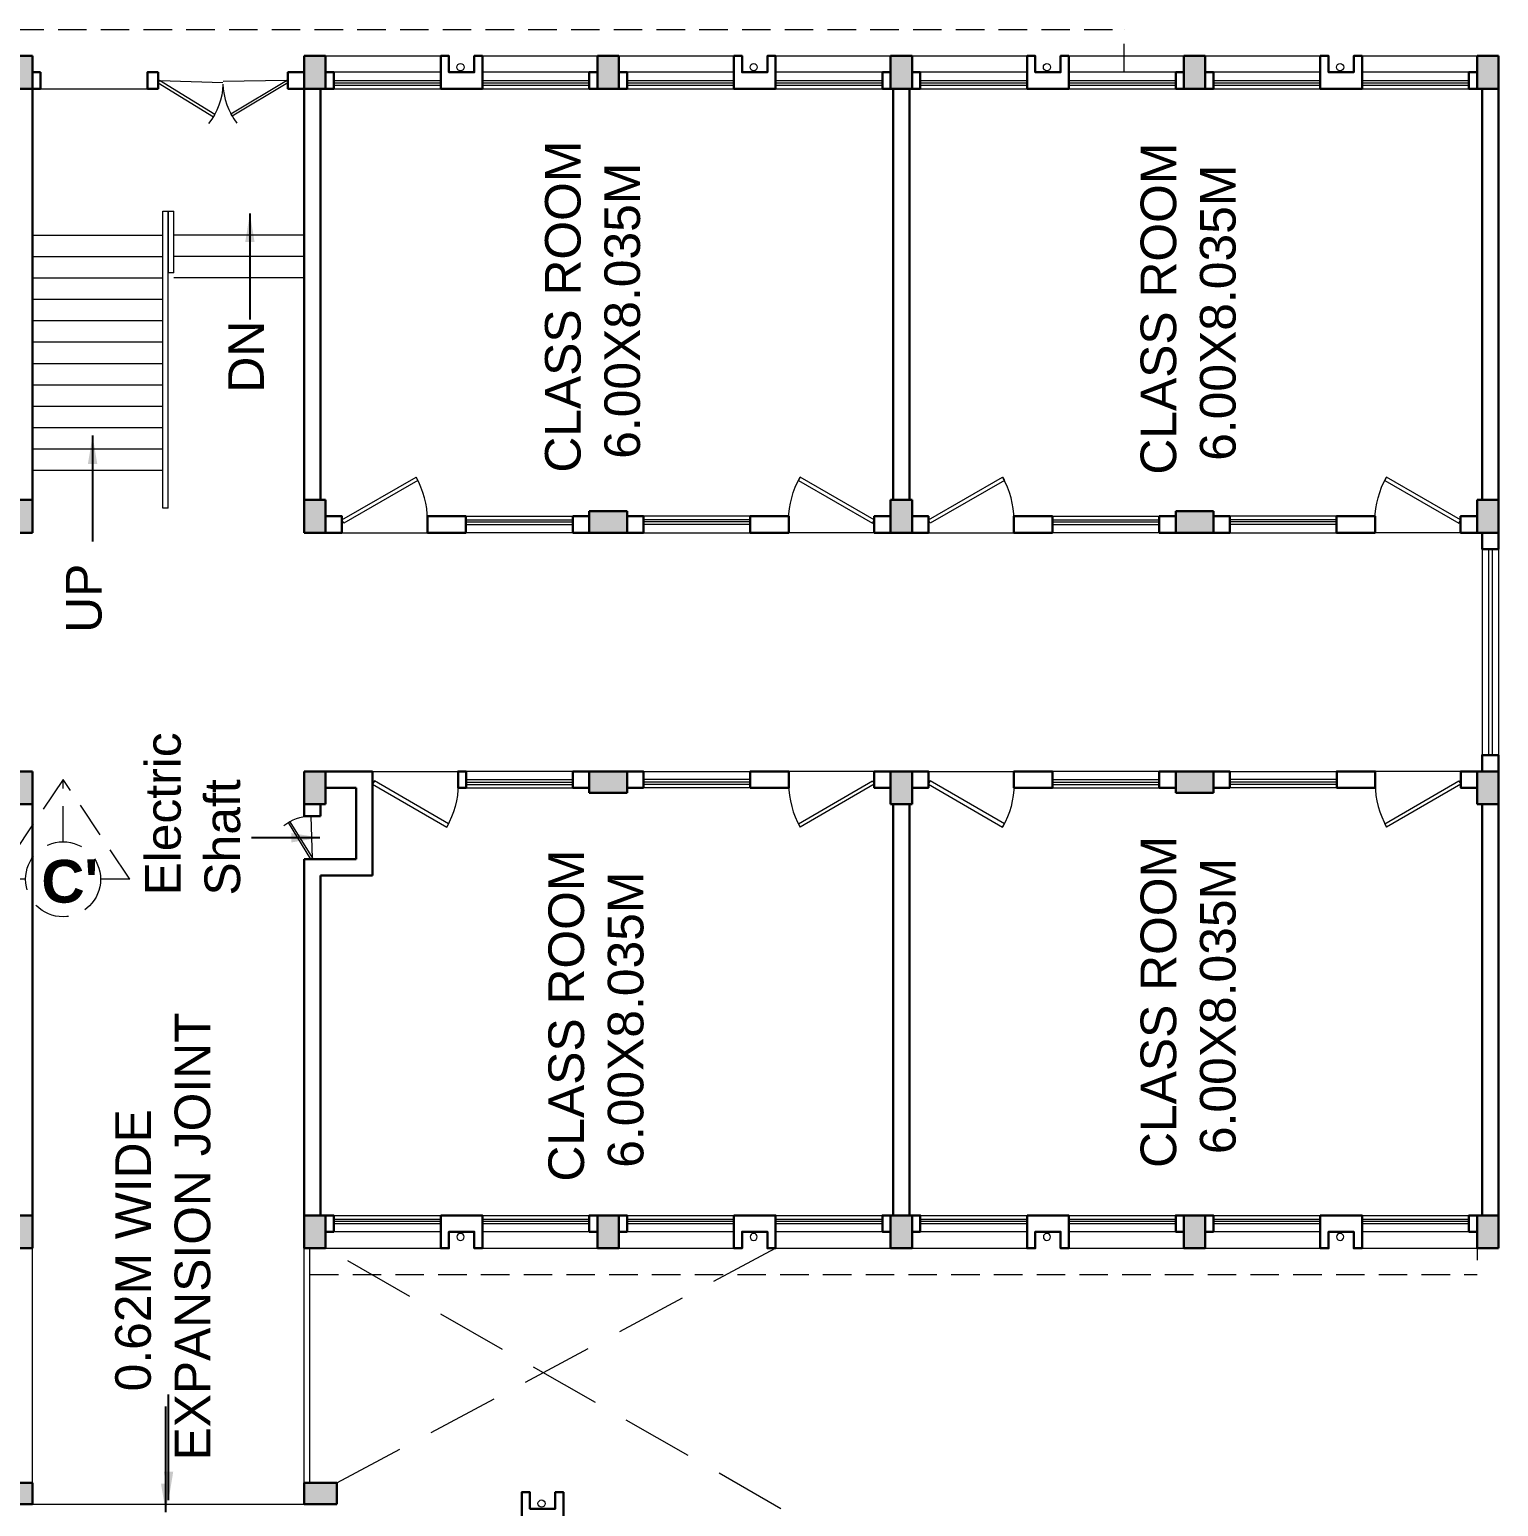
# Model space of a CAD drawing. Header units: millimetres. Extents: x 3614 to 12428, y -844 to 6844.
# Drawn here: x 5747.29 to 5767.91, y -541.05 to -520.32 of the extents above; entities that cross this region are included whole.
import ezdxf

# ---------------------------------------------------------------- set-up
doc = ezdxf.new("R2010")
doc.units = ezdxf.units.MM
doc.header["$LTSCALE"] = 40
doc.header["$MEASUREMENT"] = 0
doc.linetypes.add('DASHED', pattern=[0.75, 0.5, -0.25])
doc.linetypes.add('DASHED2', pattern=[0.375, 0.25, -0.125])
doc.layers.get('0').update_dxf_attribs({"linetype": 'CONTINUOUS', "lineweight": 20})
for name, color, linetype, lineweight in [('CLL LEV.', 15, 'CONTINUOUS', 18), ('Column', 252, 'CONTINUOUS', 30), ('Column Hatch', 253, 'CONTINUOUS', 13), ('Door', 54, 'CONTINUOUS', 18), ('EXPANSION JOINT', 248, 'CONTINUOUS', 20), ('Fixture', 44, 'CONTINUOUS', 15), ('Hidden', 30, 'DASHED', 18), ('Railing', 23, 'CONTINUOUS', 18), ('Section', 72, 'DASHED2', 30), ('Stair', 1, 'CONTINUOUS', 15), ('TEXT', 7, 'CONTINUOUS', 20), ('Ventilator', 6, 'DASHED', 18), ('Wall', 7, 'CONTINUOUS', 30), ('Window', 150, 'CONTINUOUS', 15), ('Window-Wall', 7, 'CONTINUOUS', 18)]:
    doc.layers.add(name, color=color, linetype=linetype, lineweight=lineweight)
doc.styles.add('DIM', font='arial.ttf')
doc.styles.add('L120', font='simplex.shx', dxfattribs={"height": 1})
doc.styles.get("Standard").update_dxf_attribs({"font": 'txt.shx', "height": 0.03937})
doc.dimstyles.get("Standard").update_dxf_attribs({"dimtxt": 0.18, "dimasz": 0.18, "dimexe": 0.18, "dimexo": 0.0625, "dimgap": 0.09, "dimtad": 0, "dimtih": 1, "dimtoh": 1, "dimdec": 4, "dimzin": 0, "dimdsep": 46, "dimtxsty": 'Standard', "dimcen": 0.09, "dimadec": 0, "dimazin": 0, "dimtfac": 1, "dimtdec": 4, "dimtofl": 0, "dimtmove": 0, "dimatfit": 3, "dimfxl": 0, "dimtolj": 1, "dimtzin": 0, "dimarcsym": 0})

# ---------------------------------------------------------------- blocks, each defined once
blk = doc.blocks.new('COLUMN 546')
at = {"layer": 'Column Hatch'}
h = blk.add_hatch(color=0, dxfattribs=at)
h.dxf.hatch_style = 1
h.paths.add_polyline_path([(0, 0), (0.3, 0), (0.3, 0.46), (0, 0.46)])
at = {"layer": 'Column'}
for p, q in [((0.3, 0.46), (0, 0.46)), ((0, 0.46), (0, 0)), ((0.3, 0), (0.3, 0.46)), ((0, 0), (0.3, 0))]:
    blk.add_line(p, q, dxfattribs=at)
blk = doc.blocks.new('SHAFT2')
at = {"layer": 'Fixture'}
blk.add_circle((0.302, 0.307), 0.05, dxfattribs=at)
at = {"layer": 'Wall'}
blk.add_lwpolyline([(0, 0.585), (0.46, 0.585), (0.46, 0.47), (0.23, 0.47), (0.23, 0.115), (0.46, 0.115), (0.46, 0), (0, 0), (0, 0.585)], dxfattribs=at)
blk = doc.blocks.new('COLM 530')
at = {"layer": 'Column Hatch'}
h = blk.add_hatch(color=0, dxfattribs=at)
h.dxf.hatch_style = 1
h.paths.add_polyline_path([(5443.518, -633.795), (5443.218, -633.795), (5443.218, -634.325), (5443.518, -634.325)])
at = {"layer": 'Column'}
for p, q in [((5443.518, -633.795), (5443.218, -633.795)), ((5443.218, -633.795), (5443.218, -634.325)), ((5443.518, -634.325), (5443.518, -633.795)), ((5443.218, -634.325), (5443.518, -634.325))]:
    blk.add_line(p, q, dxfattribs=at)
blk = doc.blocks.new('Door - Left Hung 36 in.')
at = {"layer": 'Door'}
blk.add_line((0.75, -1.3), (35.93, -1.3), dxfattribs=at)
blk.add_lwpolyline([(0.75, -1.3), (0, 0), (31.18, 18), (31.93, 16.7)], close=True, dxfattribs=at)
blk.add_arc((0, 0), 36, 0, 37.31013, dxfattribs=at)
blk = doc.blocks.new('VENT 2')
at = {"layer": 'Ventilator', "linetype": 'Continuous', "ltscale": 0.02}
for p, q in [((0, 0.182), (1.5, 0.182)), ((0, 0.152), (1.5, 0.152))]:
    blk.add_line(p, q, dxfattribs=at)
at = {"layer": 'Window-Wall'}
for p, q in [((0, 0.23), (1.5, 0.23)), ((0, 0), (0, 0.23)), ((1.5, 0.23), (1.5, 0)), ((0, 0.115), (1.5, 0.115)), ((1.5, 0), (0, 0))]:
    blk.add_line(p, q, dxfattribs=at)
blk = doc.blocks.new('*U18')
for p, q in [((0, 0), (0, -6)), ((40, 0), (40, -6))]:
    blk.add_line(p, q)
blk.add_lwpolyline([(0, 0), (34.64, 20), (35.52, 18.48), (0.87, -1.52)], close=True)
blk.add_arc((0, 0), 40, 0, 30)
blk = doc.blocks.new('DOOR1')
at = {"layer": 'Door'}
blk.add_line((0, 0), (1.2, 0), dxfattribs=at)
at = {"layer": 'Door', "xscale": 0.0300000000000013, "yscale": 0.0300000000000013, "zscale": 0.0300000000000013}
blk.add_blockref('*U18', (0, 0.18), dxfattribs=at)
blk = doc.blocks.new('class 1')
at = {"layer": 'Wall'}
for points in [[(0.23, -0.035), (0, -0.035), (0, -0.265), (0.23, -0.265), (0.23, -0.035)], [(0.23, -1.465), (0, -1.465), (0, -2.005), (0.23, -2.005), (0.23, -1.465)], [(0.23, -3.505), (0, -3.505), (0, -3.735), (0.23, -3.735), (0.23, -3.505)]]:
    blk.add_lwpolyline(points, dxfattribs=at)
at = {"layer": 'Wall', "rotation": 270}
for name, p in [('DOOR1', (0, -0.265)), ('VENT 2', (0, -2.005))]:
    blk.add_blockref(name, p, dxfattribs=at)
blk = doc.blocks.new('WINDOW 1')
at = {"layer": 'CLL LEV.'}
for p, q in [((-0.115, -0.23), (-0.115, -0.46)), ((1.615, -0.23), (1.615, -0.46)), ((-0.115, -0.46), (1.615, -0.46))]:
    blk.add_line(p, q, dxfattribs=at)
at = {"layer": 'Window'}
for p, q in [((0, -0.051), (1.5, -0.051)), ((0, -0.081), (1.5, -0.081))]:
    blk.add_line(p, q, dxfattribs=at)
at = {"layer": 'Window-Wall'}
for p, q in [((0, 0), (1.5, 0)), ((0, -0.23), (0, 0)), ((1.5, 0), (1.5, -0.23)), ((0, -0.115), (1.5, -0.115)), ((1.5, -0.23), (0, -0.23))]:
    blk.add_line(p, q, dxfattribs=at)
blk = doc.blocks.new('BDHVBFH')
at = {"layer": 'Section', "color": 7, "linetype": 'ByBlock', "lineweight": 20, "ltscale": 0.05}
for p, q in [((5432.399, -574.787), (5431.461, -576.186)), ((5432.399, -575.66), (5432.399, -574.787)), ((5433.338, -576.186), (5432.399, -574.787)), ((5431.873, -576.186), (5431.461, -576.186)), ((5433.338, -576.186), (5432.925, -576.186))]:
    blk.add_line(p, q, dxfattribs=at)
blk.add_circle((5432.399, -576.186), 0.526, dxfattribs=at)

msp = doc.modelspace()

# ---------------------------------------------------------------- linework, layer by layer
at = {"layer": 'EXPANSION JOINT', "linetype": 'ByBlock', "ltscale": 0.05}
msp.add_line((5747.3333, -541.0159), (5751.1483, -541.0159), dxfattribs=at)
at = {"layer": 'Hidden', "ltscale": 0.02}
for p, q in [((5747.0931, -520.3229), (5762.6531, -520.3229)), ((5762.6531, -520.9229), (5762.6531, -520.3229)), ((5767.6083, -537.1929), (5767.6083, -537.7929)), ((5751.2283, -537.7929), (5767.6083, -537.7929))]:
    msp.add_line(p, q, dxfattribs=at)
at = {"layer": 'Hidden', "ltscale": 0.05}
msp.add_line((5751.2283, -538.0229), (5751.2283, -537.5315), dxfattribs=at)
at = {"layer": 'Railing', "linetype": 'ByBlock', "ltscale": 0.05}
for p, q in [((5749.1633, -527.0379), (5749.1633, -522.8729)), ((5749.1633, -522.8729), (5749.2383, -522.8729)), ((5749.2383, -527.0379), (5749.2383, -522.8729)), ((5749.2433, -523.7379), (5749.2433, -522.8729)), ((5749.2433, -522.8729), (5749.3183, -522.8729)), ((5749.3183, -523.7379), (5749.3183, -522.8729)), ((5749.3183, -523.7379), (5749.2433, -523.7379)), ((5749.2383, -527.0379), (5749.1633, -527.0379)), ((5747.3333, -540.7159), (5747.3333, -537.4229)), ((5751.1483, -540.7159), (5751.1483, -537.4229)), ((5751.2283, -540.7159), (5751.2283, -537.4229))]:
    msp.add_line(p, q, dxfattribs=at)
at = {"layer": 'Stair', "ltscale": 0.05}
for p, q in [((5747.3333, -523.2069), (5749.1633, -523.2069)), ((5751.1483, -523.2069), (5749.3183, -523.2069)), ((5747.3333, -523.5069), (5749.1633, -523.5069)), ((5751.1483, -523.5069), (5749.3183, -523.5069)), ((5747.3333, -523.8069), (5749.1633, -523.8069)), ((5751.1483, -523.8069), (5749.3183, -523.8069)), ((5747.3333, -524.1069), (5749.1633, -524.1069)), ((5747.3333, -524.4069), (5749.1633, -524.4069)), ((5747.3333, -524.7069), (5749.1633, -524.7069)), ((5747.3333, -525.0069), (5749.1633, -525.0069)), ((5747.3333, -525.3069), (5749.1633, -525.3069)), ((5747.3333, -525.6069), (5749.1633, -525.6069)), ((5747.3333, -525.9069), (5749.1633, -525.9069)), ((5747.3333, -526.2069), (5749.1633, -526.2069)), ((5747.3333, -526.5069), (5749.1633, -526.5069))]:
    msp.add_line(p, q, dxfattribs=at)
at = {"layer": 'Wall'}
for p, q in [((5747.3333, -526.9229), (5747.3333, -521.1529)), ((5751.1483, -526.9229), (5751.1483, -521.1529)), ((5751.3783, -526.9229), (5751.3783, -521.1529)), ((5759.4133, -526.9229), (5759.4133, -521.1529)), ((5759.6433, -526.9229), (5759.6433, -521.1529)), ((5767.6783, -526.9229), (5767.6783, -521.1529)), ((5767.9083, -526.9229), (5767.9083, -521.1529)), ((5752.1083, -530.7329), (5751.4483, -530.7329)), ((5752.1083, -530.9629), (5752.1083, -530.7329)), ((5751.4483, -530.9629), (5751.8783, -530.9629)), ((5751.8783, -531.9629), (5751.8783, -530.9629)), ((5752.1083, -532.1929), (5752.1083, -530.9629)), ((5747.3333, -531.1929), (5747.3333, -536.9629)), ((5751.1483, -531.3629), (5751.1483, -531.1929)), ((5751.1483, -531.3629), (5751.3783, -531.363)), ((5751.3783, -531.363), (5751.3783, -531.193)), ((5759.4133, -531.1929), (5759.4133, -536.9629)), ((5759.6433, -531.1929), (5759.6433, -536.9629)), ((5767.6783, -531.1929), (5767.6783, -536.9629)), ((5767.9083, -531.1929), (5767.9083, -536.9629)), ((5751.8783, -531.9629), (5751.1483, -531.9629)), ((5751.1483, -532.3079), (5751.1483, -531.9629)), ((5751.1483, -532.239), (5751.1483, -536.9629)), ((5751.3783, -532.1929), (5751.3783, -536.9629)), ((5752.1083, -532.1929), (5751.3783, -532.1929))]:
    msp.add_line(p, q, dxfattribs=at)
for points in [[(5747.4483, -520.9229), (5747.3333, -520.9229), (5747.3333, -521.1529), (5747.4483, -521.1529), (5747.4483, -520.9229)], [(5749.0983, -520.9229), (5748.9483, -520.9229), (5748.9483, -521.1529), (5749.0983, -521.1529), (5749.0983, -520.9229)], [(5751.1483, -520.9229), (5750.9183, -520.9229), (5750.9183, -521.1529), (5751.1483, -521.1529), (5751.1483, -520.9229)], [(5751.4483, -520.9229), (5751.5633, -520.9229), (5751.5633, -521.1529), (5751.4483, -521.1529), (5751.4483, -520.9229)], [(5751.5633, -520.9229), (5751.4483, -520.9229), (5751.4483, -521.1529), (5751.5633, -521.1529), (5751.5633, -520.9229)], [(5755.2633, -520.9229), (5755.1483, -520.9229), (5755.1483, -521.1529), (5755.2633, -521.1529), (5755.2633, -520.9229)], [(5755.5633, -520.9229), (5755.6783, -520.9229), (5755.6783, -521.1529), (5755.5633, -521.1529), (5755.5633, -520.9229)], [(5755.6783, -520.9229), (5755.5633, -520.9229), (5755.5633, -521.1529), (5755.6783, -521.1529), (5755.6783, -520.9229)], [(5759.3783, -520.9229), (5759.2633, -520.9229), (5759.2633, -521.1529), (5759.3783, -521.1529), (5759.3783, -520.9229)], [(5759.6783, -520.9229), (5759.7933, -520.9229), (5759.7933, -521.1529), (5759.6783, -521.1529), (5759.6783, -520.9229)], [(5759.7933, -520.9229), (5759.6783, -520.9229), (5759.6783, -521.1529), (5759.7933, -521.1529), (5759.7933, -520.9229)], [(5763.4933, -520.9229), (5763.3783, -520.9229), (5763.3783, -521.1529), (5763.4933, -521.1529), (5763.4933, -520.9229)], [(5763.7933, -520.9229), (5763.9083, -520.9229), (5763.9083, -521.1529), (5763.7933, -521.1529), (5763.7933, -520.9229)], [(5763.9083, -520.9229), (5763.7933, -520.9229), (5763.7933, -521.1529), (5763.9083, -521.1529), (5763.9083, -520.9229)], [(5767.6083, -520.9229), (5767.4933, -520.9229), (5767.4933, -521.1529), (5767.6083, -521.1529), (5767.6083, -520.9229)], [(5767.9083, -527.6129), (5767.6783, -527.6129), (5767.6783, -527.3829), (5767.9083, -527.3829), (5767.9083, -527.6129)], [(5767.9083, -530.7329), (5767.6783, -530.7329), (5767.6783, -530.5029), (5767.9083, -530.5029), (5767.9083, -530.7329)], [(5753.3083, -530.9629), (5753.3083, -530.7329), (5753.4191, -530.7329), (5753.4191, -530.9629), (5753.3083, -530.9629)], [(5754.9191, -530.9629), (5754.9191, -530.7329), (5755.1491, -530.7329), (5755.1491, -530.9629), (5754.9191, -530.9629)], [(5751.4483, -537.1929), (5751.5633, -537.1929), (5751.5633, -536.9629), (5751.4483, -536.9629), (5751.4483, -537.1929)], [(5751.5633, -537.1929), (5751.4483, -537.1929), (5751.4483, -536.9629), (5751.5633, -536.9629), (5751.5633, -537.1929)], [(5755.2633, -537.1929), (5755.1483, -537.1929), (5755.1483, -536.9629), (5755.2633, -536.9629), (5755.2633, -537.1929)], [(5755.5633, -537.1929), (5755.6783, -537.1929), (5755.6783, -536.9629), (5755.5633, -536.9629), (5755.5633, -537.1929)], [(5755.6783, -537.1929), (5755.5633, -537.1929), (5755.5633, -536.9629), (5755.6783, -536.9629), (5755.6783, -537.1929)], [(5759.3783, -537.1929), (5759.2633, -537.1929), (5759.2633, -536.9629), (5759.3783, -536.9629), (5759.3783, -537.1929)], [(5759.6783, -537.1929), (5759.7933, -537.1929), (5759.7933, -536.9629), (5759.6783, -536.9629), (5759.6783, -537.1929)], [(5759.7933, -537.1929), (5759.6783, -537.1929), (5759.6783, -536.9629), (5759.7933, -536.9629), (5759.7933, -537.1929)], [(5763.4933, -537.1929), (5763.3783, -537.1929), (5763.3783, -536.9629), (5763.4933, -536.9629), (5763.4933, -537.1929)], [(5763.7933, -537.1929), (5763.9083, -537.1929), (5763.9083, -536.9629), (5763.7933, -536.9629), (5763.7933, -537.1929)], [(5763.9083, -537.1929), (5763.7933, -537.1929), (5763.7933, -536.9629), (5763.9083, -536.9629), (5763.9083, -537.1929)], [(5767.6083, -537.1929), (5767.4933, -537.1929), (5767.4933, -536.9629), (5767.6083, -536.9629), (5767.6083, -537.1929)]]:
    msp.add_lwpolyline(points, dxfattribs=at)
at = {"layer": 'Window', "linetype": 'ByBlock', "ltscale": 0.05}
for p, q in [((5767.7683, -527.6129), (5767.7683, -530.5029)), ((5767.8183, -527.6129), (5767.8183, -530.5029))]:
    msp.add_line(p, q, dxfattribs=at)
at = {"layer": 'Window-Wall'}
for p, q in [((5747.4483, -520.9229), (5747.4483, -521.1529)), ((5748.9483, -521.1529), (5748.9483, -520.9229)), ((5747.4483, -521.1529), (5748.9483, -521.1529))]:
    msp.add_line(p, q, dxfattribs=at)
at = {"layer": 'Window-Wall', "linetype": 'ByBlock', "ltscale": 0.05}
for p, q in [((5767.6783, -527.6129), (5767.6783, -530.5029)), ((5767.9083, -527.6129), (5767.9083, -530.5029))]:
    msp.add_line(p, q, dxfattribs=at)
at = {"layer": 'Window-Wall', "linetype": 'DASHED', "ltscale": 0.05}
for p, q in [((5757.8383, -541.0779), (5751.4483, -537.4229)), ((5751.6083, -540.7159), (5757.7633, -537.4229))]:
    msp.add_line(p, q, dxfattribs=at)

# ---------------------------------------------------------------- block references
at = {"color": 7, "extrusion": (0, 0, -1), "zscale": -1}
for p in [(-5747.3333, -521.1529), (-5751.4483, -521.1529), (-5755.5633, -521.1529), (-5759.6783, -521.1529), (-5763.7933, -521.1529), (-5767.9083, -521.1529), (-5747.3333, -527.3829), (-5751.4483, -527.3829), (-5759.6783, -527.3829), (-5767.9083, -527.3829)]:
    msp.add_blockref('COLUMN 546', p, dxfattribs=at)
at = {"linetype": 'ByBlock', "extrusion": (0, 0, -1), "xscale": -1, "zscale": -1, "rotation": 270}
for p in [(-5753.6483, -521.1529), (-5757.7633, -521.1529), (-5761.8783, -521.1529), (-5765.9933, -521.1529), (-5754.7858, -541.3079)]:
    msp.add_blockref('SHAFT2', p, dxfattribs=at)
at = {"linetype": 'ByBlock'}
for p, rotation in [((5751.4133, -527.3829), 90), ((5759.6433, -527.3829), 90), ((5759.4133, -530.7329), 269.9999999999999), ((5767.6433, -530.7329), 269.9999999999999)]:
    msp.add_blockref('class 1', p, dxfattribs=dict(at, rotation=rotation))
at = {"linetype": 'ByBlock', "xscale": -1}
for name, p, rotation in [('class 1', (5759.4133, -527.3829), 270), ('class 1', (5767.6425, -527.3829), 270), ('class 1', (5759.6433, -530.7329), 90), ('SHAFT2', (5753.6483, -536.9629), 90), ('SHAFT2', (5757.7633, -536.9629), 90), ('SHAFT2', (5761.8783, -536.9629), 90), ('SHAFT2', (5765.9933, -536.9629), 90)]:
    msp.add_blockref(name, p, dxfattribs=dict(at, rotation=rotation))
at = {"xscale": -1, "rotation": 90}
for p in [(5121.3543, 4916.1349), (5129.5835, 4916.1349), (5121.3543, 4912.4849), (5129.5835, 4912.4849)]:
    msp.add_blockref('COLM 530', p, dxfattribs=at)
at = {"color": 7, "extrusion": (0, 0, -1), "xscale": -1, "zscale": -1, "rotation": 180}
for p in [(-5747.3333, -530.7329), (-5751.4483, -530.7329), (-5759.6783, -530.7329), (-5767.9083, -530.7329), (-5747.3333, -536.9629), (-5751.4483, -536.9629), (-5755.5633, -536.9629), (-5759.6783, -536.9629), (-5763.7933, -536.9629), (-5767.9083, -536.9629)]:
    msp.add_blockref('COLUMN 546', p, dxfattribs=at)
at = {"color": 7, "extrusion": (0, 0, -1), "zscale": -1}
for p, rotation in [((-5747.3333, -540.7159), 270), ((-5751.1483, -541.0159), 90)]:
    msp.add_blockref('COLUMN 546', p, dxfattribs=dict(at, rotation=rotation))
at = {"layer": 'CLL LEV.', "xscale": -1, "rotation": 180}
for p in [(5751.5633, -521.1529), (5753.6483, -521.1529), (5755.6783, -521.1529), (5757.7633, -521.1529), (5759.7933, -521.1529), (5761.8783, -521.1529), (5763.9083, -521.1529), (5765.9933, -521.1529)]:
    msp.add_blockref('WINDOW 1', p, dxfattribs=at)
at = {"layer": 'CLL LEV.', "extrusion": (0, 0, -1), "xscale": -1, "zscale": -1}
for p in [(-5751.5633, -536.9629), (-5753.6483, -536.9629), (-5755.6783, -536.9629), (-5757.7633, -536.9629), (-5759.7933, -536.9629), (-5761.8783, -536.9629), (-5763.9083, -536.9629), (-5765.9933, -536.9629)]:
    msp.add_blockref('WINDOW 1', p, dxfattribs=at)
at = {"layer": 'Door', "extrusion": (0, 0, -1)}
for p, xscale, yscale, zscale, rotation in [((-5749.0986, -521.0702), 0.0252777777711346, 0.0252777777711346, -0.0252777777711346, 181.6719586428226), ((-5751.242, -531.9629), -0.0166737001802426, 0.0166737001802426, -0.0166737001802426, 268.3280413571772)]:
    msp.add_blockref('Door - Left Hung 36 in.', p, dxfattribs=dict(at, xscale=xscale, yscale=yscale, zscale=zscale, rotation=rotation))
at = {"layer": 'Door', "xscale": 0.0252777777711346, "yscale": 0.0252777777711346, "zscale": 0.0252777777711346, "rotation": 181.0643781185486}
msp.add_blockref('Door - Left Hung 36 in.', (5750.9182, -521.0703), dxfattribs=at)
at = {"layer": 'Section'}
msp.add_blockref('BDHVBFH', (315.3649, 43.9395), dxfattribs=at)
at = {"layer": 'Wall', "xscale": -1, "rotation": 180}
for name, p in [('DOOR1', (5752.1083, -530.7329)), ('VENT 2', (5753.4191, -530.7329))]:
    msp.add_blockref(name, p, dxfattribs=at)

# ---------------------------------------------------------------- texts
at = {"layer": 'TEXT', "attachment_point": 1, "style": 'DIM'}
for s, width, insert, char_height, rotation in [('{\\fArial|b0|i0|c0|p34;CLASS ROOM\\P 6.00X8.035M}', 19.989683, (5754.5274, -526.5403), 0.5, 90), ('{\\fArial|b0|i0|c0|p34;CLASS ROOM\\P 6.00X8.035M}', 19.989683, (5762.8857, -526.5684), 0.5, 90), ('{\\fArial|b0|i0|c0|p34;DN}', 1.50962, (5750.0815, -525.4172), 0.5, 90), ('{\\fArial|b0|i0|c0|p34;UP}', 1.50962, (5747.8042, -528.7884), 0.5, 90), ('{\\fArial|b0|i0|c0|p34;Electric \\PShaft}', 19.989683, (5748.9151, -532.4744), 0.5, 90), ('{\\fArial|b0|i0|c0|p34;CLASS ROOM\\P 6.00X8.035M}', 19.989683, (5762.8857, -536.2967), 0.5, 90), ("{\\fArial|b1|i0|c0|p34;C'}", 20.540561, (5747.4541, -531.9801), 0.6, 1.0017), ('{\\fArial|b0|i0|c0|p34;CLASS ROOM\\P 6.00X8.035M}', 19.989683, (5754.5752, -536.4884), 0.5, 90), ('{\\fArial|b0|i0|c0|p34;     0.62M WIDE \\PEXPANSION JOINT}', 19.989683, (5748.4957, -540.4025), 0.5, 90)]:
    msp.add_mtext_dynamic_manual_height_columns(s, width=width, gutter_width=5, heights=[0], dxfattribs=dict(at, insert=insert, char_height=char_height, rotation=rotation))

# ---------------------------------------------------------------- leaders
at = {"layer": 'TEXT'}
for points in [[(5750.3859, -522.9054), (5750.3859, -524.3898)], [(5748.1783, -526.0202), (5748.1783, -527.5046)], [(5751.3695, -531.6632), (5750.4063, -531.6632)], [(5749.2049, -541.1292), (5749.2049, -539.6448)], [(5749.2444, -540.9585), (5749.2444, -539.4742)]]:
    msp.add_leader(points, dimstyle='Standard', override={"dimscale": 40, "dimasz": 0.01, "dimgap": 0.09, "dimtad": 0, "dimpost": "'", "dimtxsty": 'L120', "dimarcsym": 1}, dxfattribs=at)

doc.saveas('drawing.dxf')
